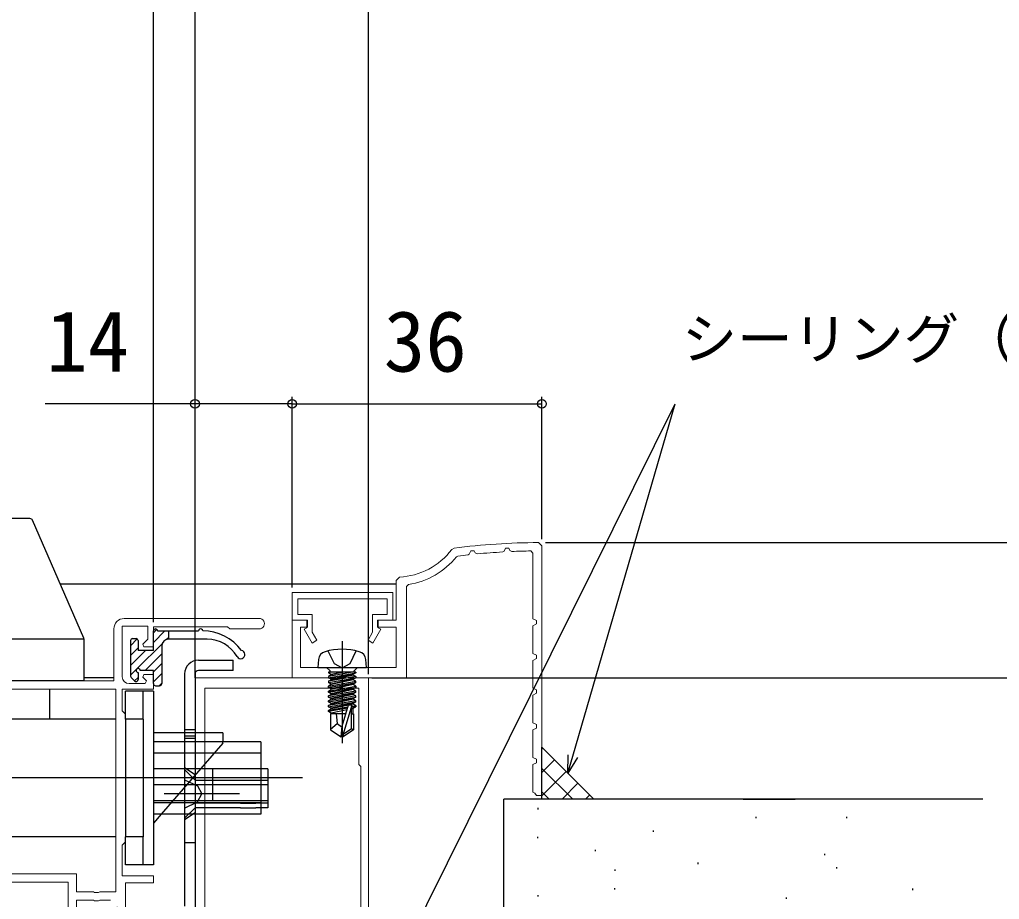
# Model space of a CAD drawing. Units: millimetres, scale not verified. Extents: x -525 to 525, y -803 to 799.
# Drawn here: x 218.7 to 359.9, y -436.7 to -309.9 of the extents above; entities that cross this region are included whole.
import ezdxf
from ezdxf.enums import TextEntityAlignment as Align

# ---------------------------------------------------------------- set-up
doc = ezdxf.new("R2010")
doc.units = ezdxf.units.MM
doc.header["$LTSCALE"] = 4
doc.layers.add('0-2_YKK_11', color=7, linetype='Continuous', lineweight=18)
for name, color, linetype in [('0-4_YKK_12', 2, 'Continuous'), ('0-5_YKK_13', 4, 'Continuous'), ('0-6_YKK_D', 6, 'Continuous'), ('0-8_YSS_K', 3, 'Continuous'), ('0-9_YSS_KE', 3, 'Continuous')]:
    doc.layers.add(name, color=color, linetype=linetype)
doc.styles.add('ＭＳ ゴシック', font='')
doc.styles.get('ＭＳ ゴシック').set_extended_font_data('MS Gothic')

msp = doc.modelspace()

# ---------------------------------------------------------------- linework, layer by layer
at = {"layer": '0-2_YKK_11', "color": 30}
for p, q in [((293.497, -385.252), (294, -385.752)), ((280.999, -386.252), (281.336, -386.056)), ((294, -385.752), (294, -421.751)), ((281.897, -387.195), (281.7, -387.304)), ((294, -421.751), (293.2, -421.751))]:
    msp.add_line(p, q, dxfattribs=at)
at = {"layer": '0-2_YKK_11'}
for p, q in [((253.25, -396.201), (233.8, -396.201)), ((232.3, -397.701), (232.3, -405.201))]:
    msp.add_line(p, q, dxfattribs=at)
at = {"layer": '0-2_YKK_11', "color": 30}
for points in [[(284.679, -386.892), (284.383, -386.728), (284.246, -386.457), (283.754, -386.457), (283.522, -386.917), (283.365, -387.025)], [(289.681, -386.546), (289.4, -386.382), (289.245, -386.077), (288.755, -386.077), (288.538, -386.503), (288.371, -386.612)], [(293.2, -421.751), (292.982, -421.395), (292.7, -421.251), (292.7, -417.251), (293.2, -416.996), (293.2, -416.506), (292.7, -416.251), (292.7, -412.251), (293.2, -411.996), (293.2, -411.506), (292.7, -411.251), (292.7, -407.251), (293.2, -406.996), (293.2, -406.506), (292.7, -406.251), (292.7, -402.251), (293.2, -401.996), (293.2, -401.506), (292.7, -401.251), (292.7, -397.251), (293.2, -396.996), (293.2, -396.506), (292.7, -396.251), (292.7, -386.764), (292.395, -386.464)], [(274.753, -391.313), (274.5, -391.609), (274.5, -404.751), (258, -404.751), (258, -396.451), (260.2, -396.451), (260.2, -397.451), (259.2, -397.451), (259.2, -403.251), (273, -403.251), (273, -397.451), (270.3, -397.451), (270.3, -396.451), (273, -396.451), (273, -390.739), (273.476, -390.24)]]:
    msp.add_lwpolyline(points, dxfattribs=at)
msp.add_lwpolyline([(272.5, -392.451), (258, -392.451), (258, -396.451), (260.1, -396.451), (260.1, -397.551), (259.727, -397.767), (260.873, -399.751), (261.565, -399.351), (260.9, -398.199), (260.9, -395.651), (258.8, -395.651), (258.8, -393.351), (271.7, -393.351), (271.7, -395.651), (269.6, -395.651), (269.6, -398.199), (268.935, -399.351), (269.627, -399.751), (270.773, -397.767), (270.4, -397.551), (270.4, -396.451), (272.5, -396.451)], close=True, dxfattribs=at)
at = {"layer": '0-2_YKK_11'}
for points in [[(233.5, -404.601), (233.5, -397.301), (237.2, -397.301), (237.2, -399.177), (236.464, -399.913), (236.624, -400.301), (238, -400.301), (238, -397.401), (248.7, -397.401), (249, -397.701), (253.25, -397.701)], [(232.3, -405.201), (165.4, -405.201)], [(232.8, -437.801), (232.8, -444.601), (237.2, -444.601), (237.2, -443.401), (234, -443.401), (234, -434.301), (238, -434.301), (238, -433.301), (233.5, -433.301), (233.5, -428.901), (233.7, -428.701), (234, -428.401), (234, -410.001), (233.7, -409.701), (233.5, -409.501), (233.5, -406.401), (238, -406.401), (238, -404.301), (236.624, -404.301), (236.464, -404.689), (236.988, -405.213), (236.827, -405.601), (234.5, -405.601)], [(188, -434.201), (225.7, -434.201), (225.7, -440.401), (229.6, -440.401), (229.6, -439.101), (229.2, -439.101), (228.976, -439.201), (228.753, -439.301), (226.9, -439.301), (226.9, -436.801), (229.342, -436.801), (229.525, -436.921), (230.075, -436.921), (230.258, -436.801), (231.8, -436.801)]]:
    msp.add_lwpolyline(points, dxfattribs=at)
at = {"layer": '0-2_YKK_11', "color": 211}
msp.add_lwpolyline([(244, -460.251), (244, -404.751), (269, -404.751), (269, -449.293), (268.88, -449.476), (268.88, -450.026), (269, -450.209), (269, -485.751), (244, -485.751), (244, -466.751), (230, -466.751)], dxfattribs=at)
at = {"layer": '0-2_YKK_11'}
msp.add_lwpolyline([(183.7, -406.401), (232.6, -406.401), (232.6, -435.601), (230.258, -435.601), (230.075, -435.721), (229.525, -435.721), (229.342, -435.601), (226.9, -435.601), (226.9, -433.001), (183.7, -433.001)], close=True, dxfattribs=at)
at = {"layer": '0-2_YKK_11', "color": 211}
msp.add_lwpolyline([(245.4, -406.251), (245.4, -484.251), (267.5, -484.251), (267.5, -471.751), (267.9, -471.351), (267.9, -446.651), (266, -446.651), (266, -445.651), (267.5, -445.651), (267.5, -439.751), (267.9, -439.351), (267.9, -417.551), (267.6, -417.251), (267.6, -406.251)], close=True, dxfattribs=at)
at = {"layer": '0-2_YKK_11', "color": 30}
for centre, radius, start, end in [((294, -485.252), 100, 90.28793, 97.27555), ((273, -380.251), 10, 272.7294, 323.12247), ((294, -485.251), 98.799, 93.2659, 95.41324), ((294, -485.249), 98.798, 90.93073, 92.50557), ((273, -380.251), 11.2, 279.00507, 320.96976), ((294, -485.249), 98.798, 96.17959, 97.03662)]:
    msp.add_arc(centre, radius, start, end, dxfattribs=at)
at = {"layer": '0-2_YKK_11'}
for centre, radius, start, end in [((233.8, -397.701), 1.5, 90.00001, 179.99999), ((253.25, -396.951), 0.75, 269.99999, 90.00001), ((234.5, -404.601), 1, 180.00001, 269.99999)]:
    msp.add_arc(centre, radius, start, end, dxfattribs=at)
at = {"layer": '0-4_YKK_12'}
for p, q in [((273, -391.251), (224.553, -391.251)), ((232.3, -404.751), (228, -404.751)), ((244, -404.751), (244, -485.751)), ((244, -404.751), (244, -485.751))]:
    msp.add_line(p, q, dxfattribs=at)
at = {"layer": '0-5_YKK_13'}
for p, q in [((220.2, -381.801), (191.799, -381.801)), ((227.966, -399.046), (220.567, -382.042)), ((238.001, -398.251), (238.486, -397.765)), ((238.001, -400.801), (238.001, -398.001)), ((238.001, -399.665), (239.665, -398.001)), ((238.601, -398.001), (244.501, -398.001)), ((240.201, -399.201), (240.201, -398.001)), ((184, -399.123), (228, -399.123)), ((228, -405.201), (228, -399.206)), ((234.701, -400.137), (235.678, -399.159)), ((234.701, -399.401), (234.701, -404.501)), ((235.001, -399.101), (235.501, -399.101)), ((235.801, -399.401), (235.801, -400.801)), ((239.792, -399.289), (240.201, -398.88)), ((245.751, -399.201), (240.201, -399.201)), ((265.2, -399.498), (265.2, -414.181)), ((234.701, -401.551), (235.801, -400.451)), ((234.701, -402.965), (236.865, -400.801)), ((235.614, -403.466), (239.288, -399.792)), ((238.001, -400.801), (235.801, -400.801)), ((239.201, -400.201), (239.201, -405.601)), ((236.793, -403.701), (239.201, -401.294)), ((244.5, -402.201), (249.5, -402.201)), ((249.5, -403.701), (249.5, -402.201)), ((261.798, -402.132), (261.7, -403.251)), ((234.701, -404.38), (235.566, -403.514)), ((238.001, -403.701), (236.101, -403.701)), ((238.001, -403.908), (239.201, -402.708)), ((238.001, -405.601), (238.001, -403.701)), ((249.5, -403.701), (244.5, -403.701)), ((235.289, -405.213), (234.789, -404.713)), ((235.285, -405.21), (235.801, -404.694)), ((235.801, -404.001), (235.801, -405.001)), ((238.001, -405.322), (239.201, -404.122)), ((242.5, -404.201), (242.5, -437.701)), ((244, -404.201), (244, -437.701)), ((267.179, -403.951), (263.221, -403.951)), ((263.715, -403.951), (263.221, -404.038)), ((263.221, -405.264), (263.221, -405.438)), ((263.6, -404.345), (263.6, -404.257)), ((266.8, -404.345), (266.8, -404.257)), ((266.8, -405.045), (266.8, -404.957)), ((267.179, -403.951), (267.179, -404.038)), ((267.179, -404.564), (267.179, -404.738)), ((223, -406.401), (223, -410.701)), ((234, -410.701), (234, -406.701)), ((238, -406.701), (234, -406.701)), ((236.5, -410.701), (236.5, -406.701)), ((238, -406.701), (238, -431.701)), ((238.301, -405.901), (238.901, -405.901)), ((238.836, -405.901), (239.201, -405.536)), ((267.179, -406.664), (263.221, -407.364)), ((266.8, -405.745), (266.8, -405.657)), ((266.8, -406.445), (266.8, -406.357)), ((267.179, -405.964), (267.179, -406.138)), ((267.179, -407.364), (263.221, -408.064)), ((267.179, -408.064), (263.221, -408.764)), ((266.8, -407.145), (266.8, -407.057)), ((266.8, -407.845), (266.8, -407.757)), ((266.023, -408.968), (263.221, -409.464)), ((265.968, -409.153), (263.221, -409.638)), ((265.909, -409.352), (263.6, -409.857)), ((266.8, -408.545), (266.8, -408.457)), ((266.8, -409.951), (266.8, -409.157)), ((232.6, -410.701), (188, -410.701)), ((234, -410.701), (234, -427.701)), ((236.5, -410.701), (234, -410.701)), ((236.5, -410.701), (236.5, -427.701)), ((244, -412.243), (242.5, -412.243)), ((263.55, -412.163), (264.5, -411.351)), ((263.55, -412.239), (265.05, -413.251)), ((266.55, -412.046), (266.85, -412.239)), ((248, -412.701), (238, -412.701)), ((244, -413.159), (242.5, -413.159)), ((244, -413.498), (242.5, -413.498)), ((248, -412.701), (248, -414.001)), ((265.35, -412.889), (265.35, -413.251)), ((253.5, -414.001), (238, -414.001)), ((248, -414.201), (239.13, -424.401)), ((248, -414.201), (248, -414.001)), ((253.5, -414.001), (253.5, -417.901)), ((253.5, -415.601), (238, -415.601)), ((254.5, -417.901), (238, -417.901)), ((244, -418.751), (242.5, -417.751)), ((242.5, -418.001), (244, -419.501)), ((246.5, -417.901), (246.5, -422.501)), ((253.5, -417.901), (253.5, -422.501)), ((254.5, -417.901), (254.5, -422.501)), ((259.5, -419.201), (175.8, -419.201)), ((254.5, -420.201), (238, -420.201)), ((244, -419.501), (250.566, -419.501)), ((244, -420.155), (250.566, -420.155)), ((250.566, -419.501), (252.766, -419.501)), ((250.566, -420.155), (252.766, -420.155)), ((252.766, -420.155), (254.5, -420.155)), ((250.42, -421.501), (239.548, -421.501)), ((254.5, -422.501), (238, -422.501)), ((253.5, -422.801), (238, -422.801)), ((250.566, -422.847), (244, -422.847)), ((250.566, -423.501), (244, -423.501)), ((250.566, -422.847), (252.766, -422.847)), ((250.566, -423.501), (252.766, -423.501)), ((254.5, -422.847), (252.766, -422.847)), ((253.5, -422.501), (253.5, -424.401)), ((253.5, -424.401), (238, -424.401)), ((239.13, -424.401), (238, -425.701)), ((244, -424.251), (242.5, -425.251)), ((232.6, -427.701), (188, -427.701)), ((236.5, -427.701), (234, -427.701)), ((234, -431.701), (234, -427.701)), ((236.5, -431.701), (236.5, -427.701)), ((242.5, -428.498), (244, -428.498)), ((238, -431.701), (234, -431.701))]:
    msp.add_line(p, q, dxfattribs=at)
for points in [[(228, -405.201), (184, -405.201), (184, -399.206)], [(263.15, -400.888), (264.055, -402.703), (265.2, -403.312), (266.345, -402.703), (267.25, -400.888)], [(261.7, -403.251), (268.7, -403.251), (268.602, -402.132)], [(263.47, -403.951), (263.47, -403.751), (262.97, -403.251)], [(266.93, -403.951), (266.93, -403.751), (267.43, -403.251)], [(263.221, -403.951), (263.221, -404.038), (263.6, -404.257), (264.999, -403.951)], [(266.685, -403.951), (263.221, -404.564), (263.221, -404.738)], [(265.401, -403.951), (263.6, -404.345), (263.221, -404.564)], [(263.6, -405.045), (263.6, -404.957), (263.221, -404.738), (267.179, -404.038), (266.8, -404.257), (263.6, -404.957)], [(263.6, -405.745), (263.6, -405.657), (263.221, -405.438), (267.179, -404.738), (266.8, -404.957), (263.6, -405.657)], [(263.221, -406.664), (263.6, -406.445), (263.6, -406.357), (263.221, -406.138), (263.221, -405.964), (267.179, -405.264), (266.8, -405.045), (263.6, -405.745), (263.221, -405.964)], [(263.221, -406.138), (267.179, -405.438), (267.179, -405.264)], [(263.6, -409.945), (263.6, -409.857), (263.221, -409.638), (263.221, -409.464), (263.6, -409.245), (263.6, -409.157), (263.221, -408.938), (263.221, -408.764), (263.6, -408.545), (263.6, -408.457), (263.221, -408.238), (263.221, -408.064), (263.6, -407.845), (263.6, -407.757), (263.221, -407.538), (263.221, -407.364), (263.6, -407.145), (263.6, -407.057), (263.221, -406.838), (263.221, -406.664), (267.179, -405.964), (266.8, -405.745), (263.6, -406.445)], [(263.221, -406.838), (267.179, -406.138), (266.8, -406.357), (263.6, -407.057)], [(263.221, -407.538), (267.179, -406.838), (267.179, -406.664)], [(267.179, -405.438), (266.8, -405.657), (263.6, -406.357)], [(267.179, -406.664), (266.8, -406.445), (263.6, -407.145)], [(263.221, -408.238), (267.179, -407.538), (267.179, -407.364)], [(263.221, -408.938), (267.179, -408.238), (267.179, -408.064)], [(267.179, -406.838), (266.8, -407.057), (263.6, -407.757)], [(267.179, -407.364), (266.8, -407.145), (263.6, -407.845)], [(267.179, -407.538), (266.8, -407.757), (263.6, -408.457)], [(267.179, -408.064), (266.8, -407.845), (263.6, -408.545)], [(267.179, -408.238), (266.8, -408.457), (263.6, -409.157)], [(267.179, -408.764), (266.8, -408.545), (263.6, -409.245)], [(266.55, -409.951), (266.85, -409.951), (266.85, -412.239), (265.35, -413.251), (265.05, -413.251), (265.2, -411.745), (266.123, -408.631), (266.614, -408.686), (265.35, -412.889), (266.55, -412.046), (266.55, -408.9)], [(266.549, -408.875), (267.179, -408.764), (267.179, -408.938)], [(266.55, -409.212), (266.8, -409.157), (267.179, -408.938), (266.55, -409.05)], [(265.732, -409.951), (263.55, -409.951), (263.55, -412.239)], [(264.36, -409.951), (264.5, -411.351), (265.2, -411.852)], [(242.5, -418.001), (242.5, -425.001), (244, -423.501)], [(242.5, -419.451), (244.355, -420.356), (244.964, -421.501)], [(252.766, -419.501), (254.5, -419.501), (254.5, -423.501), (252.766, -423.501)], [(242.5, -423.551), (244.355, -422.646), (244.964, -421.501)]]:
    msp.add_lwpolyline(points, dxfattribs=at)
msp.add_lwpolyline([(267.179, -404.564), (263.221, -405.264), (263.6, -405.045), (266.8, -404.345)], close=True, dxfattribs=at)
for centre, radius, start, end in [((220.2, -382.201), 0.4, 23.51461, 90), ((238.301, -398.001), 0.3, 0, 180), ((244.801, -398.001), 0.3, 359.99942, 180), ((245.094, -405.001), 7, 36.78511, 89.9465), ((227.6, -399.206), 0.4, 0, 23.51461), ((235.001, -399.401), 0.3, 90, 180), ((235.501, -399.401), 0.3, 0, 90), ((240.201, -400.201), 1, 90, 180), ((245.751, -404.201), 5, 30.0005, 90), ((250.601, -401.401), 0.6, 210.0005, 80.4391), ((263.093, -402.245), 1.3, 105.88086, 175.00003), ((265.2, -409.651), 9, 74.11918, 105.88086), ((267.307, -402.245), 1.3, 5.00001, 74.11918), ((244.5, -404.201), 2, 90, 180), ((235.801, -403.701), 0.3, 0, 270), ((244.5, -404.201), 0.5, 90, 180), ((235.001, -404.501), 0.3, 180, 225), ((235.501, -405.001), 0.3, 225, 0), ((238.301, -405.601), 0.3, 180, 270), ((238.901, -405.601), 0.3, 270, 0)]:
    msp.add_arc(centre, radius, start, end, dxfattribs=at)
at = {"layer": '0-6_YKK_D'}
for p, q in [((238, -396.751), (238, -296.251)), ((238, -396.751), (238, -296.251)), ((244, -403.745), (244, -296.251)), ((244, -404.745), (244, -296.251)), ((269, -404.251), (269, -296.251)), ((244, -404.745), (244, -364.252)), ((258, -391.751), (258, -364.252)), ((258, -391.751), (258, -364.252)), ((294, -384.752), (294, -364.252)), ((258, -365.252), (294, -365.252)), ((294.497, -385.252), (418.534, -385.252)), ((269.5, -404.751), (398.534, -404.751))]:
    msp.add_line(p, q, dxfattribs=at)
for points in [[(258, -365.252), (244, -365.252), (222.382, -365.252)], [(270.345, -451.751), (271.477, -449.466), (313.192, -365.252)], [(297.75, -418.501), (298.46, -416.052), (313.192, -365.252)], [(299.116, -416.242), (297.75, -418.501), (297.804, -415.862)]]:
    msp.add_lwpolyline(points, dxfattribs=at)
for centre in [(244, -365.252), (258, -365.252), (258, -365.252), (294, -365.252)]:
    msp.add_circle(centre, 0.637, dxfattribs=at)
at = {"layer": '0-8_YSS_K'}
for p, q in [((294, -415.052), (294.151, -414.902)), ((294, -418.42), (295.834, -416.586)), ((294, -417.817), (298.434, -422.251)), ((294, -421.788), (297.518, -418.269)), ((296.904, -422.251), (299.202, -419.953)), ((294, -421.185), (295.066, -422.251)), ((300.272, -422.251), (300.886, -421.637)), ((323, -422.251), (330.5, -422.251)), ((293.399, -423.526), (293.399, -423.726)), ((324.831, -424.789), (324.831, -424.989)), ((337.916, -424.789), (337.916, -424.989)), ((293.367, -427.704), (293.367, -427.904)), ((310.02, -426.779), (310.02, -426.979)), ((301.693, -429.554), (301.693, -429.754)), ((334.719, -430.142), (334.719, -430.342)), ((316.496, -431.405), (316.496, -431.605)), ((336.462, -432.058), (336.462, -432.258)), ((304.512, -432.405), (304.512, -432.605)), ((293.41, -436.106), (293.41, -436.306)), ((304.469, -435.105), (304.469, -435.305)), ((347.416, -435.157), (347.416, -435.357)), ((329.193, -436.42), (329.193, -436.62))]:
    msp.add_line(p, q, dxfattribs=at)
msp.add_lwpolyline([(294, -422.251), (294, -414.751), (301.5, -422.251)], dxfattribs=at)
at = {"layer": '0-9_YSS_KE'}
for p in [(288.499, -441.253), (357.534, -422.253)]:
    msp.add_line(p, (288.499, -422.253), dxfattribs=at)

# ---------------------------------------------------------------- texts
at = {"layer": '0-6_YKK_D', "style": 'ＭＳ ゴシック'}
for s, height, p in [('14', 8.798, (222.541, -363.252)), ('36', 8.798, (271.201, -363.252)), ('シーリング（別途）', 5.865, (314.146, -360.554))]:
    msp.add_text(s, height=height, dxfattribs=at).set_placement(p, align=Align.BOTTOM_LEFT)

doc.saveas('drawing.dxf')
